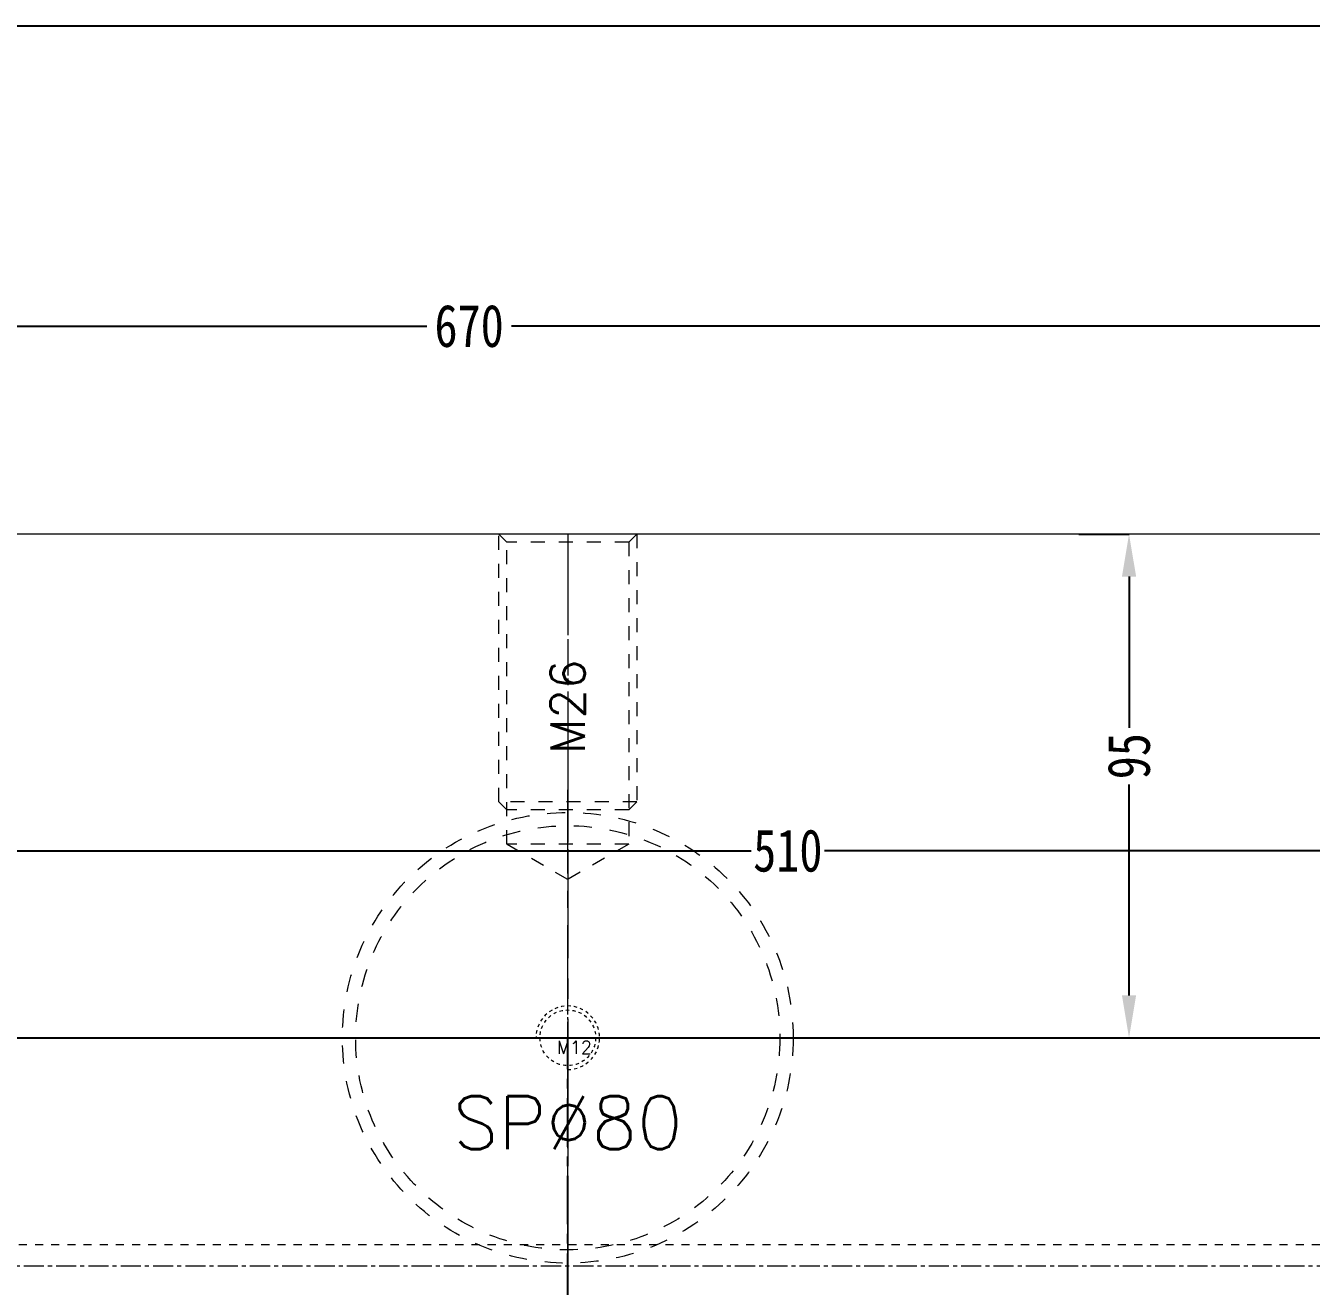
# Model space of a CAD drawing. Header units: millimetres. Extents: x 1803 to 4269, y -6912 to 1836.
# Drawn here: x 2716.9 to 2959.3, y -801.5 to -563.8 of the extents above; entities that cross this region are included whole.
import ezdxf
from ezdxf.enums import TextEntityAlignment as Align

# ---------------------------------------------------------------- set-up
doc = ezdxf.new("R2010")
doc.units = ezdxf.units.MM
doc.header["$LTSCALE"] = 16.335
doc.header["$PDMODE"] = 3
doc.header["$PDSIZE"] = 0.3125
doc.linetypes.add('CENTER', pattern=[0.6, 0.375, -0.075, 0.075, -0.075])
doc.linetypes.add('HIDDEN', pattern=[0.2, 0.1, -0.1])
doc.layers.get('0').update_dxf_attribs({"linetype": 'CONTINUOUS'})
doc.layers.get('Defpoints').update_dxf_attribs({"linetype": 'CONTINUOUS'})
for name, color, linetype, lineweight in [('cool', 153, 'HIDDEN', 9), ('moldbase', 7, 'CONTINUOUS', 20), ('screw', 33, 'CONTINUOUS', 13), ('sp', 193, 'CONTINUOUS', 9)]:
    doc.layers.add(name, color=color, linetype=linetype, lineweight=lineweight)
doc.styles.get("Standard").update_dxf_attribs({"font": 'txt', "width": 0.8})
doc.styles.add('TXT', font='txt.shx', dxfattribs={"bigfont": 'gbcbig.shx'})
doc.dimstyles.new('11', dxfattribs={"dimtxt": 8, "dimasz": 8, "dimexe": 0, "dimexo": 0, "dimgap": 0, "dimtad": 0, "dimdsep": 46, "dimtxsty": 'Standard', "dimcen": 0, "dimclrd": 4, "dimclre": 4, "dimclrt": 6, "dimazin": 0, "dimtp": 0.01, "dimtm": 0.01, "dimtfac": 1, "dimtofl": 0, "dimtmove": 0, "dimatfit": 3, "dimfxl": 0, "dimtolj": 1, "dimarcsym": 0})

# ---------------------------------------------------------------- blocks, each defined once
blk = doc.blocks.new('*D8')
at = {"color": 4, "lineweight": -2}
for p, q in [((2564.12, -794.66), (2564.12, -719.38)), ((2572.12, -719.38), (2853.69, -719.38)), ((3066.12, -719.38), (2867.56, -719.38)), ((3074.12, -794.66), (3074.12, -719.38))]:
    blk.add_line(p, q, dxfattribs=at)
at = {"color": 4}
for points in [[(2572.12, -718.05), (2572.12, -720.71), (2564.12, -719.38)], [(3066.12, -718.05), (3066.12, -720.71), (3074.12, -719.38)]]:
    blk.add_solid(points, dxfattribs=at)
at = {"layer": 'Defpoints', "color": 0}
for p in [(2564.12, -719.38), (2564.12, -794.66), (3074.12, -794.66)]:
    blk.add_point(p, dxfattribs=at)
at = {"color": 6, "insert": (2860.62, -719.38), "char_height": 8, "attachment_point": 5}
blk.add_mtext('\\A1;510', dxfattribs=at)
blk = doc.blocks.new('*D18')
at = {"color": 4, "lineweight": -2}
for p, q in [((2484.12, -709.66), (2484.12, -620.42)), ((2492.12, -620.42), (2792.52, -620.42)), ((3146.12, -620.42), (2808.52, -620.42)), ((3154.12, -709.66), (3154.12, -620.42))]:
    blk.add_line(p, q, dxfattribs=at)
at = {"color": 4}
for points in [[(2492.12, -619.09), (2492.12, -621.76), (2484.12, -620.42)], [(3146.12, -619.09), (3146.12, -621.76), (3154.12, -620.42)]]:
    blk.add_solid(points, dxfattribs=at)
at = {"layer": 'Defpoints', "color": 0}
for p in [(2484.12, -620.42), (2484.12, -709.66), (3154.12, -709.66)]:
    blk.add_point(p, dxfattribs=at)
at = {"color": 6, "insert": (2800.52, -620.42), "char_height": 8, "attachment_point": 5}
blk.add_mtext('\\A1;670', dxfattribs=at)
blk = doc.blocks.new('*D87')
at = {"color": 4, "lineweight": -2}
for p, q in [((2915.48, -659.66), (2924.97, -659.66)), ((2924.97, -667.66), (2924.97, -696.22)), ((2924.97, -746.66), (2924.97, -706.88)), ((2915.48, -754.66), (2924.97, -754.66))]:
    blk.add_line(p, q, dxfattribs=at)
at = {"color": 4}
for points in [[(2923.64, -667.66), (2926.31, -667.66), (2924.97, -659.66)], [(2923.64, -746.66), (2926.31, -746.66), (2924.97, -754.66)]]:
    blk.add_solid(points, dxfattribs=at)
at = {"layer": 'Defpoints', "color": 0}
for p in [(2915.48, -659.66), (2915.48, -754.66), (2924.97, -754.66)]:
    blk.add_point(p, dxfattribs=at)
at = {"color": 6, "insert": (2924.97, -701.55), "char_height": 8, "attachment_point": 5, "rotation": 90}
blk.add_mtext('\\A1;95', dxfattribs=at)
blk = doc.blocks.new('screw_m12_g')
at = {"layer": 'screw', "color": 1, "linetype": 'CENTER', "ltscale": 0.373186}
for p, q in [((0, -6.6), (0, 6.6)), ((-6.6, 0), (6.6, 0))]:
    blk.add_line(p, q, dxfattribs=at)
at = {"layer": 'screw', "color": 33, "linetype": 'HIDDEN', "ltscale": 0.373186}
blk.add_circle((0, 0), 5.25, dxfattribs=at)
at = {"layer": 'screw', "color": 92, "linetype": 'HIDDEN', "ltscale": 0.373186}
blk.add_arc((0, 0), 6, 270, 180, dxfattribs=at)
at = {"layer": 'screw', "color": 6, "style": 'TXT'}
blk.add_text('M12', height=2.4, dxfattribs=at).set_placement((-2.04, -3))
blk = doc.blocks.new('sp_80_th', base_point=(2819.12, -1039.66))
at = {"layer": 'sp', "color": 1, "linetype": 'CENTER', "ltscale": 2.643404}
for p, q in [((2819.12, -1086.41), (2819.12, -992.91)), ((2772.37, -1039.66), (2865.87, -1039.66))]:
    blk.add_line(p, q, dxfattribs=at)
at = {"layer": 'sp', "color": 193, "linetype": 'HIDDEN', "ltscale": 2.073258}
for radius in [42.5, 40]:
    blk.add_circle((2819.12, -1039.66), radius, dxfattribs=at)
at = {"layer": 'sp', "color": 6, "style": 'TXT'}
blk.add_text('SP%%c80', height=10, dxfattribs=at).set_placement((2819.12, -1055.66), align=Align.MIDDLE)
blk = doc.blocks.new('01')
at = {"layer": 'screw'}
blk.add_blockref('screw_m12_g', (2819.12, -1039.66), dxfattribs=at)
at = {"layer": 'sp'}
blk.add_blockref('sp_80_th', (2819.12, -1039.66), dxfattribs=at)
blk = doc.blocks.new('1')
at = {"layer": 'cool', "color": 1, "linetype": 'CENTER', "ltscale": 0.621977}
blk.add_line((2564.12, -909.66), (3074.12, -909.66), dxfattribs=at)
at = {"layer": 'cool', "ltscale": 0.932966}
blk.add_line((2578.45, -913.66), (3059.79, -913.66), dxfattribs=at)

msp = doc.modelspace()

# ---------------------------------------------------------------- linework, layer by layer
msp.add_line((2604.12, -754.659), (3034.12, -754.659))
at = {"color": 1, "linetype": 'CENTER', "ltscale": 1.492746}
msp.add_line((2819.12, -994.659), (2819.12, -754.659), dxfattribs=at)
msp.add_lwpolyline([(2381.071, -563.766), (4105.198, -563.766), (4105.198, -1822.265), (2381.071, -1822.265)], close=True)
at = {"layer": 'moldbase'}
msp.add_line((3104.12, -659.659), (2534.12, -659.659), dxfattribs=at)
at = {"layer": 'moldbase', "color": 1, "linetype": 'CENTER', "ltscale": 3.109887}
msp.add_line((2819.12, -659.659), (2819.12, -1159.659), dxfattribs=at)
msp.add_line((2819.12, -659.659), (2819.12, -1159.659), dxfattribs=at)
at = {"layer": 'screw', "color": 92, "linetype": 'HIDDEN', "ltscale": 1.617141}
for p, q in [((2806.12, -710.159), (2806.12, -659.659)), ((2832.12, -659.659), (2832.12, -710.159)), ((2807.62, -711.659), (2806.12, -710.159)), ((2832.12, -710.159), (2806.12, -710.159)), ((2832.12, -710.159), (2830.62, -711.659)), ((2830.62, -711.659), (2807.62, -711.659))]:
    msp.add_line(p, q, dxfattribs=at)
at = {"layer": 'screw', "color": 8, "linetype": 'HIDDEN', "ltscale": 1.617141}
for p, q in [((2807.62, -661.159), (2806.12, -659.659)), ((2830.62, -661.159), (2807.62, -661.159)), ((2807.62, -718.159), (2807.62, -661.159)), ((2832.12, -659.659), (2830.62, -661.159)), ((2830.62, -661.159), (2830.62, -718.159)), ((2819.12, -724.798), (2807.62, -718.159)), ((2830.62, -718.159), (2807.62, -718.159)), ((2830.62, -718.159), (2819.12, -724.798))]:
    msp.add_line(p, q, dxfattribs=at)
at = {"layer": 'screw', "color": 1, "linetype": 'CENTER', "ltscale": 1.010713}
msp.add_line((2819.12, -659.659), (2819.12, -724.798), dxfattribs=at)

# ---------------------------------------------------------------- block references
msp.add_blockref('01', (0, 285))
at = {"xscale": -1, "rotation": 180}
msp.add_blockref('1', (0, -1707.317), dxfattribs=at)

# ---------------------------------------------------------------- texts
at = {"layer": 'screw', "color": 6, "linetype": 'HIDDEN', "ltscale": 1.617141, "style": 'TXT'}
msp.add_text('M26', height=6.5, rotation=90, dxfattribs=at).set_placement((2819.12, -692.228), align=Align.MIDDLE)

# ---------------------------------------------------------------- dimensions: what is measured, and where the dimension line sits
for base, p1, p2, picture, middle in [((2484.12, -620.423), (3154.12, -709.659), (2484.12, -709.659), '*D18', (2800.521, -620.423)), ((2564.12, -719.381), (3074.12, -794.659), (2564.12, -794.659), '*D8', (2860.623, -719.381))]:
    dim = msp.add_linear_dim(base=base, p1=p1, p2=p2, dimstyle='11')
    dim.commit()
    dim.dimension.update_dxf_attribs({"geometry": picture, "text_midpoint": middle, "dimtype": 160})
dim = msp.add_linear_dim(base=(2924.972, -754.659), p1=(2915.482, -659.659), p2=(2915.482, -754.659), angle=90, dimstyle='11')
dim.commit()
dim.dimension.update_dxf_attribs({"geometry": '*D87', "text_midpoint": (2924.972, -701.549), "dimtype": 160})

doc.saveas('drawing.dxf')
